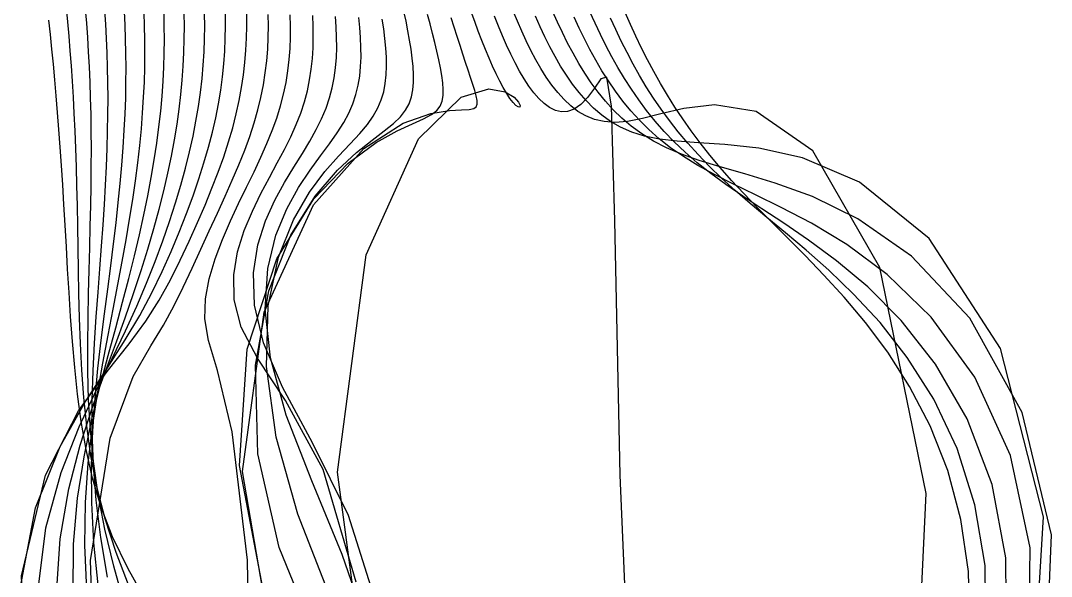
# Model space of a CAD drawing. Header units: metres. Extents: x -511 to 502, y -402 to 468.
# Drawn here: x 104.9 to 502.1, y 36 to 250 of the extents above; entities that cross this region are included whole.
import ezdxf

# ---------------------------------------------------------------- set-up
doc = ezdxf.new("R2010")
doc.units = ezdxf.units.M

msp = doc.modelspace()

# ---------------------------------------------------------------- linework, layer by layer
for p, q in [((123.05066, 249.56226, -679.7488), (122.52875, 254.92761, -680.18774)), ((130.37701, 249.01123, -679.7563), (129.94952, 254.34064, -680.2015)), ((116.34863, 244.71796, -679.2731), (115.74103, 250.23633, -679.7284)), ((137.74127, 248.57837, -679.75146), (137.40332, 253.85693, -680.2048)), ((145.16467, 248.25616, -679.735), (144.90936, 253.46979, -680.1984)), ((152.66803, 248.0351, -679.70795), (152.4862, 253.16968, -680.1832)), ((160.27106, 247.90277, -679.6716), (160.15186, 252.94482, -680.1605)), ((167.9931, 247.84363, -679.6274), (167.92279, 252.78088, -680.1316)), ((175.85107, 247.84003, -679.57733), (175.81415, 252.66144, -680.09827)), ((183.8601, 247.87097, -679.5236), (183.83911, 252.56738, -680.0624)), ((192.03375, 247.91309, -679.4687), (192.00873, 252.47675, -680.02625)), ((200.38165, 247.94019, -679.41547), (200.33087, 252.3659, -679.9923)), ((208.91058, 247.92377, -679.36707), (208.8103, 252.20874, -679.9634)), ((217.62238, 247.83252, -679.32697), (217.44757, 251.97784, -679.9423)), ((226.51422, 247.63348, -679.2988), (226.23828, 251.64404, -679.9323)), ((235.57678, 247.29279, -679.28656), (235.17322, 251.17792, -679.93646)), ((244.79419, 246.77661, -679.294), (244.23737, 250.5503, -679.95807)), ((253.4093, 249.73401, -680.00006), (252.61462, 253.49677, -680.61285)), ((262.6615, 248.70416, -680.0652), (261.69006, 252.41193, -680.6831)), ((271.96082, 247.44159, -680.1557), (270.79987, 251.11932, -680.7751)), ((279.9118, 249.60779, -680.88995), (278.5647, 253.37689, -681.44965)), ((288.99084, 247.8722, -681.0283), (287.4677, 251.66736, -681.5817)), ((296.3059, 249.76056, -681.73376), (294.66034, 253.68433, -682.2293)), ((305.04944, 247.66351, -681.90515), (303.25824, 251.65436, -682.38916)), ((311.74524, 249.46533, -682.56464), (309.89398, 253.59595, -682.99567)), ((320.0993, 247.13116, -682.7544), (318.1397, 251.35309, -683.1713)), ((326.24908, 248.9942, -683.35803), (324.28088, 253.34827, -683.72864)), ((334.2093, 246.53607, -683.5543), (332.16858, 250.99072, -683.91003)), ((339.91193, 248.55768, -684.0986), (337.8988, 253.12616, -684.415)), ((123.54779, 244.06732, -679.2884), (123.05066, 249.56226, -679.7488)), ((130.76666, 243.55579, -679.28864), (130.37701, 249.01123, -679.7563)), ((138.0285, 243.1784, -679.2742), (137.74127, 248.57837, -679.75146)), ((145.35693, 242.9278, -679.2459), (145.16467, 248.25616, -679.735)), ((152.77472, 242.79364, -679.20483), (152.66803, 248.0351, -679.70795)), ((160.30408, 242.76282, -679.15234), (160.27106, 247.90277, -679.6716)), ((167.96655, 242.81921, -679.09015), (167.9931, 247.84363, -679.6274)), ((175.78168, 242.94354, -679.02026), (175.85107, 247.84003, -679.57733)), ((183.76715, 243.11377, -678.94525), (183.8601, 247.87097, -679.5236)), ((191.93872, 243.30444, -678.86786), (192.03375, 247.91309, -679.4687)), ((200.30878, 243.487, -678.79126), (200.38165, 247.94019, -679.41547)), ((208.8858, 243.62952, -678.71924), (208.91058, 247.92377, -679.36707)), ((217.67432, 243.69757, -678.65564), (217.62238, 247.83252, -679.32697)), ((226.6726, 243.65399, -678.60504), (226.51422, 247.63348, -679.2988)), ((235.8725, 243.45966, -678.57196), (235.57678, 247.29279, -679.28656)), ((245.25775, 243.07452, -678.5613), (244.79419, 246.77661, -679.294)), ((254.14307, 246.05182, -679.32495), (253.4093, 249.73401, -680.00006)), ((263.5926, 245.08984, -679.3828), (262.6615, 248.70416, -680.0652)), ((273.1053, 243.8659, -679.47046), (271.96082, 247.44159, -680.1557)), ((281.2697, 245.93231, -680.2731), (279.9118, 249.60779, -680.88995)), ((290.5475, 244.17017, -680.4183), (288.99084, 247.8722, -681.0283)), ((298.00134, 245.91443, -681.1902), (296.3059, 249.76056, -681.73376)), ((306.90833, 243.74261, -681.37463), (305.04944, 247.66351, -681.90515)), ((313.67078, 245.3883, -682.09467), (311.74524, 249.46533, -682.56464)), ((322.14478, 242.9524, -682.3007), (320.0993, 247.13116, -682.7544)), ((328.30267, 244.66931, -682.9569), (326.24908, 248.9942, -683.35803)), ((336.34106, 242.0998, -683.1702), (334.2093, 246.53607, -683.5543)), ((342.01056, 243.99689, -683.75854), (339.91193, 248.55768, -684.0986)), ((116.942566, 239.05548, -678.7961), (116.34863, 244.71796, -679.2731)), ((124.01752, 238.4303, -678.8055), (123.54779, 244.06732, -679.2884)), ((131.11499, 237.96161, -678.79706), (130.76666, 243.55579, -679.28864)), ((138.26074, 237.6449, -678.7714), (138.0285, 243.1784, -679.2742)), ((145.48016, 237.47192, -678.72925), (145.35693, 242.9278, -679.2459)), ((152.79895, 237.43262, -678.67175), (152.77472, 242.79364, -679.20483)), ((160.242, 237.513, -678.6003), (160.30408, 242.76282, -679.15234)), ((167.83337, 237.6961, -678.5168), (167.96655, 242.81921, -679.09015)), ((175.59479, 237.96173, -678.4235), (175.78168, 242.94354, -679.02026)), ((183.54742, 238.28601, -678.3231), (183.76715, 243.11377, -678.94525)), ((191.70966, 238.64172, -678.21875), (191.93872, 243.30444, -678.86786)), ((200.09625, 238.99792, -678.1141), (200.30878, 243.487, -678.79126)), ((208.71918, 239.32007, -678.01324), (208.8858, 243.62952, -678.71924)), ((217.58496, 239.56964, -677.92096), (217.67432, 243.69757, -678.65564)), ((226.695, 239.70465, -677.84235), (226.6726, 243.65399, -678.60504)), ((236.04187, 239.68054, -677.78314), (235.8725, 243.45966, -678.57196)), ((245.61035, 239.45013, -677.7492), (245.25775, 243.07452, -678.5613)), ((254.80273, 242.4599, -678.57764), (254.14307, 246.05182, -679.32495)), ((255.37317, 238.96729, -677.74646), (254.80273, 242.4599, -678.57764)), ((264.47382, 241.58032, -678.6255), (263.5926, 245.08984, -679.3828)), ((274.2271, 240.40582, -678.70844), (273.1053, 243.8659, -679.47046)), ((282.6369, 242.3631, -679.5899), (281.2697, 245.93231, -680.2731)), ((284.01196, 238.9148, -678.8292), (282.6369, 242.3631, -679.5899)), ((292.14008, 240.57312, -679.7423), (290.5475, 244.17017, -680.4183)), ((299.75238, 242.15625, -680.59106), (298.00134, 245.91443, -681.1902)), ((308.84326, 239.90088, -680.79065), (306.90833, 243.74261, -681.37463)), ((315.67957, 241.37158, -681.5803), (313.67078, 245.3883, -682.09467)), ((324.28632, 238.82104, -681.80524), (322.14478, 242.9524, -682.3007)), ((330.4511, 240.37592, -682.52136), (328.30267, 244.66931, -682.9569)), ((344.20398, 239.44354, -683.3924), (342.01056, 243.99689, -683.75854)), ((117.52191, 233.23541, -678.2963), (116.942566, 239.05548, -678.7961)), ((124.45752, 232.63763, -678.29865), (124.01752, 238.4303, -678.8055)), ((191.33112, 233.91406, -677.5159), (191.70966, 238.64172, -678.21875)), ((199.72742, 234.46387, -677.37744), (200.09625, 238.99792, -678.1141)), ((208.39178, 234.98767, -677.2417), (208.71918, 239.32007, -678.01324)), ((217.33447, 235.443, -677.1141), (217.58496, 239.56964, -677.92096)), ((226.55988, 235.78296, -677.0008), (226.695, 239.70465, -677.84235)), ((236.06378, 235.95648, -676.90857), (236.04187, 239.68054, -677.78314)), ((245.83154, 235.90881, -676.8448), (245.61035, 239.45013, -677.7492)), ((255.83582, 235.58405, -676.81696), (255.37317, 238.96729, -677.74646)), ((265.29266, 238.1886, -677.7805), (264.47382, 241.58032, -678.6255)), ((275.31885, 237.0769, -677.85626), (274.2271, 240.40582, -678.70844)), ((285.39233, 235.60474, -677.97736), (284.01196, 238.9148, -678.8292)), ((293.77136, 237.09662, -678.9894), (292.14008, 240.57312, -679.7423)), ((301.56525, 238.49756, -679.9276), (299.75238, 242.15625, -680.59106)), ((303.44727, 234.95258, -679.18896), (301.56525, 238.49756, -679.9276)), ((310.86353, 236.1482, -680.1446), (308.84326, 239.90088, -680.79065)), ((317.78217, 237.42139, -681.0151), (315.67957, 241.37158, -681.5803)), ((326.53607, 234.74176, -681.26196), (324.28632, 238.82104, -681.80524)), ((332.70526, 236.11578, -682.0469), (330.4511, 240.37592, -682.52136)), ((338.57367, 237.68225, -682.7543), (336.34106, 242.0998, -683.1702)), ((346.50134, 234.89594, -682.997), (344.20398, 239.44354, -683.3924)), ((131.41846, 232.21533, -678.2802), (131.11499, 237.96161, -678.79706)), ((138.43256, 231.96368, -678.24146), (138.26074, 237.6449, -678.7714)), ((145.52838, 231.87494, -678.18304), (145.48016, 237.47192, -678.72925)), ((152.73376, 231.93848, -678.10626), (152.79895, 237.43262, -678.67175)), ((160.07654, 232.1399, -678.0126), (160.242, 237.513, -678.6003)), ((167.58301, 232.46149, -677.90405), (167.83337, 237.6961, -678.5168)), ((175.27893, 232.88177, -677.783), (175.59479, 237.96173, -678.4235)), ((183.18787, 233.37555, -677.65247), (183.54742, 238.28601, -678.3231)), ((199.18445, 229.87274, -676.574), (199.72742, 234.46387, -677.37744)), ((207.88373, 230.6217, -676.3959), (208.39178, 234.98767, -677.2417)), ((216.9007, 231.30933, -676.225), (217.33447, 235.443, -677.1141)), ((226.24359, 231.88403, -676.06854), (226.55988, 235.78296, -677.0008)), ((235.91278, 232.2868, -675.93475), (236.06378, 235.95648, -676.90857)), ((245.89642, 232.45477, -675.8326), (245.83154, 235.90881, -676.8448)), ((256.16724, 232.32, -675.7717), (255.83582, 235.58405, -676.81696)), ((266.03436, 234.92902, -676.83234), (265.29266, 238.1886, -677.7805)), ((266.6801, 231.81671, -675.7618), (266.03436, 234.92902, -676.83234)), ((276.37073, 233.89673, -676.8974), (275.31885, 237.0769, -677.85626)), ((286.77454, 232.45251, -677.0171), (285.39233, 235.60474, -677.97736)), ((295.4453, 233.75787, -678.14575), (293.77136, 237.09662, -678.9894)), ((305.40802, 231.53656, -678.3617), (303.44727, 234.95258, -679.18896)), ((312.98126, 232.49622, -679.4264), (310.86353, 236.1482, -680.1446)), ((319.99078, 233.54572, -680.39105), (317.78217, 237.42139, -681.0151)), ((328.90857, 230.71912, -680.66376), (326.53607, 234.74176, -681.26196)), ((335.0783, 231.8913, -681.5281), (332.70526, 236.11578, -682.0469)), ((340.91882, 233.28326, -682.3024), (338.57367, 237.68225, -682.7543)), ((348.91467, 230.3523, -682.569), (346.50134, 234.89594, -682.997)), ((118.08606, 227.24371, -677.77246), (117.52191, 233.23541, -678.2963)), ((124.86603, 226.67505, -677.7666), (124.45752, 232.63763, -678.29865)), ((131.67383, 226.302, -677.73645), (131.41846, 232.21533, -678.2802)), ((138.54022, 226.12006, -677.6824), (138.43256, 231.96368, -678.24146)), ((145.4956, 226.12189, -677.6051), (145.52838, 231.87494, -678.18304)), ((152.57141, 226.29602, -677.5058), (152.73376, 231.93848, -678.10626)), ((159.79791, 226.62866, -677.38605), (160.07654, 232.1399, -678.0126)), ((167.20496, 227.10059, -677.24805), (167.58301, 232.46149, -677.90405)), ((174.82123, 227.68945, -677.0943), (175.27893, 232.88177, -677.783)), ((182.67395, 228.3692, -676.9281), (183.18787, 233.37555, -677.65247)), ((190.78741, 229.1084, -676.7531), (191.33112, 233.91406, -677.5159)), ((207.17358, 226.20868, -675.4657), (207.88373, 230.6217, -676.3959)), ((216.25873, 227.15729, -675.2418), (216.9007, 231.30933, -676.225)), ((225.71857, 227.9989, -675.03174), (226.24359, 231.88403, -676.06854)), ((235.55951, 228.66785, -674.8453), (235.91278, 232.2868, -675.93475)), ((245.77454, 229.09009, -674.69366), (245.89642, 232.45477, -675.8326)), ((256.33893, 229.18433, -674.58936), (256.16724, 232.32, -675.7717)), ((267.2055, 228.86871, -674.54486), (266.6801, 231.81671, -675.7618)), ((277.3703, 230.88605, -675.81134), (276.37073, 233.89673, -676.8974)), ((278.30054, 228.06677, -674.5721), (277.3703, 230.88605, -675.81134)), ((288.15472, 229.48114, -675.92725), (286.77454, 232.45251, -677.0171)), ((297.1654, 230.5763, -677.1943), (295.4453, 233.75787, -678.14575)), ((298.9364, 227.5763, -676.1135), (297.1654, 230.5763, -677.1943)), ((307.45813, 228.26819, -677.4293), (305.40802, 231.53656, -678.3617)), ((315.21045, 228.95752, -678.6233), (312.98126, 232.49622, -679.4264)), ((322.3208, 229.75287, -679.6988), (319.99078, 233.54572, -680.39105)), ((331.42108, 226.75806, -680.0022), (328.90857, 230.71912, -680.66376)), ((337.58588, 227.70398, -680.9588), (335.0783, 231.8913, -681.5281)), ((343.38947, 228.90277, -681.8101), (340.91882, 233.28326, -682.3024)), ((118.63373, 221.06482, -677.22327), (118.08606, 227.24371, -677.77246)), ((125.24097, 220.52667, -677.2078), (124.86603, 226.67505, -677.7666)), ((159.39716, 220.9632, -676.7172), (159.79791, 226.62866, -677.38605)), ((166.68842, 221.59766, -676.54456), (167.20496, 227.10059, -677.24805)), ((174.2096, 222.36932, -676.3523), (174.82123, 227.68945, -677.0943)), ((181.99152, 223.25085, -676.14374), (182.67395, 228.3692, -676.9281)), ((190.06213, 224.2099, -675.9231), (190.78741, 229.1084, -676.7531)), ((198.4483, 225.21008, -675.6951), (199.18445, 229.87274, -676.574)), ((215.38263, 222.97058, -674.1507), (216.25873, 227.15729, -675.2418)), ((224.95459, 224.11456, -673.87384), (225.71857, 227.9989, -675.03174)), ((234.96942, 225.09088, -673.62067), (235.55951, 228.66785, -674.8453)), ((245.42969, 225.81317, -673.40515), (245.77454, 229.09009, -674.69366)), ((256.31586, 226.18457, -673.2431), (256.33893, 229.18433, -674.58936)), ((267.5802, 226.10156, -673.1515), (267.2055, 228.86871, -674.54486)), ((279.14008, 225.46545, -673.14667), (278.30054, 228.06677, -674.5721)), ((289.52594, 226.71796, -674.6806), (288.15472, 229.48114, -675.92725)), ((290.87915, 224.19452, -673.24225), (289.52594, 226.71796, -674.6806)), ((300.7635, 224.78564, -674.8762), (298.9364, 227.5763, -676.1135)), ((309.61133, 225.16925, -676.371), (307.45813, 228.26819, -677.4293)), ((317.56848, 225.54791, -677.7198), (315.21045, 228.95752, -678.6233)), ((324.7901, 226.052, -678.9268), (322.3208, 229.75287, -679.6988)), ((328.5127, 227.60114, -597.4348), (325.9793, 224.02838, -618.7456)), ((330.7743, 228.24811, -565.0996), (328.5127, 227.60114, -597.4348)), ((332.53735, 217.10992, -516.3412), (330.7743, 228.24811, -565.0996)), ((334.09387, 222.86334, -679.267), (331.42108, 226.75806, -680.0022)), ((340.2464, 223.55481, -680.33154), (337.58588, 227.70398, -680.9588)), ((346.00177, 224.53882, -681.27185), (343.38947, 228.90277, -681.8101)), ((351.4571, 225.80994, -682.1043), (348.91467, 230.3523, -682.569)), ((131.87823, 220.20569, -677.16406), (131.67383, 226.302, -677.73645)), ((138.5788, 220.09802, -677.0922), (138.54022, 226.12006, -677.6824)), ((145.3761, 220.19629, -676.993), (145.4956, 226.12189, -677.6051)), ((152.30408, 220.48962, -676.8674), (152.57141, 226.29602, -677.5058)), ((181.1258, 218.00275, -675.2925), (181.99152, 223.25085, -676.14374)), ((189.13843, 219.20013, -675.01746), (190.06213, 224.2099, -675.9231)), ((197.49982, 220.4574, -674.7311), (198.4483, 225.21008, -675.6951)), ((206.23901, 221.73108, -674.4396), (207.17358, 226.20868, -675.4657)), ((214.245, 218.72644, -672.9355), (215.38263, 222.97058, -674.1507)), ((223.91785, 220.21075, -672.5756), (224.95459, 224.11456, -673.87384)), ((234.104, 221.54028, -672.23773), (234.96942, 225.09088, -673.62067)), ((243.8891, 219.4851, -670.261), (244.81879, 222.61731, -671.93896)), ((244.81879, 222.61731, -671.93896), (245.42969, 225.81317, -673.40515)), ((255.49548, 220.6015, -669.91833), (256.0534, 223.32446, -671.6999)), ((256.0534, 223.32446, -671.6999), (256.31586, 226.18457, -673.2431)), ((267.7636, 223.53223, -671.5434), (267.5802, 226.10156, -673.1515)), ((267.70355, 221.17517, -669.6717), (267.7636, 223.53223, -671.5434)), ((274.68024, 220.4646, -573.0779), (285.36847, 223.70416, -601.02747)), ((279.85925, 223.11066, -671.4925), (279.14008, 225.46545, -673.14667)), ((280.41766, 221.03381, -669.55383), (279.85925, 223.11066, -671.4925)), ((285.36847, 223.70416, -601.02747), (291.66077, 222.58698, -620.34875)), ((292.20135, 221.94855, -671.5669), (290.87915, 224.19452, -673.24225)), ((291.66077, 222.58698, -620.34875), (295.10968, 220.47656, -633.91034)), ((302.65247, 222.23798, -673.447), (300.7635, 224.78564, -674.8762)), ((311.88464, 222.26526, -675.1603), (309.61133, 225.16925, -676.371)), ((320.07678, 222.28387, -676.6965), (317.56848, 225.54791, -677.7198)), ((325.9793, 224.02838, -618.7456), (323.34644, 220.45294, -633.243)), ((327.42084, 222.45374, -678.0609), (324.7901, 226.052, -678.9268)), ((330.24042, 218.96857, -677.0837), (327.42084, 222.45374, -678.0609)), ((336.95233, 219.03967, -678.4458), (334.09387, 222.86334, -679.267)), ((343.08136, 219.44391, -679.6375), (340.2464, 223.55481, -680.33154)), ((348.77362, 220.18927, -680.6814), (346.00177, 224.53882, -681.27185)), ((354.14288, 221.26422, -681.59845), (351.4571, 225.80994, -682.1043)), ((119.16449, 214.68304, -676.6472), (118.63373, 221.06482, -677.22327)), ((125.58069, 214.17633, -676.6208), (125.24097, 220.52667, -677.2078)), ((132.02881, 213.90973, -676.5613), (131.87823, 220.20569, -677.16406)), ((138.54419, 213.87994, -676.4688), (138.5788, 220.09802, -677.0922)), ((145.1637, 214.08057, -676.344), (145.3761, 220.19629, -676.993)), ((151.92517, 214.50073, -676.1878), (152.30408, 220.48962, -676.8674)), ((158.86572, 215.12555, -676.002), (159.39716, 220.9632, -676.7172)), ((166.02258, 215.93427, -675.78876), (166.68842, 221.59766, -676.54456)), ((173.43121, 216.90308, -675.551), (174.2096, 222.36932, -676.3523)), ((188.00006, 214.05804, -674.02655), (189.13843, 219.20013, -675.01746)), ((196.32, 215.59314, -673.6703), (197.49982, 220.4574, -674.7311)), ((205.05658, 217.1665, -673.3039), (206.23901, 221.73108, -674.4396)), ((212.81732, 214.39539, -671.57745), (214.245, 218.72644, -672.9355)), ((222.57306, 216.25726, -671.1142), (223.91785, 220.21075, -672.5756)), ((232.91827, 217.99054, -670.6685), (234.104, 221.54028, -672.23773)), ((242.57727, 216.38544, -668.3295), (243.8891, 219.4851, -670.261)), ((254.57031, 218.00061, -667.84625), (255.49548, 220.6015, -669.91833)), ((258.1706, 204.49615, -533.899), (274.68024, 220.4646, -573.0779)), ((266.54626, 217.11981, -664.86414), (267.32916, 219.03864, -667.4729)), ((267.32916, 219.03864, -667.4729), (267.70355, 221.17517, -669.6717)), ((280.7591, 219.26794, -667.257), (280.41766, 221.03381, -669.55383)), ((280.8045, 217.84479, -664.50256), (280.7591, 219.26794, -667.257)), ((293.47284, 220.02374, -669.59424), (292.20135, 221.94855, -671.5669)), ((294.66467, 218.47223, -667.2432), (293.47284, 220.02374, -669.59424)), ((295.73346, 217.35388, -664.4022), (294.66467, 218.47223, -667.2432)), ((295.10968, 220.47656, -633.91034), (296.7823, 218.58685, -643.7023)), ((296.7823, 218.58685, -643.7023), (297.34393, 217.30212, -650.9856)), ((304.60956, 219.97345, -671.77985), (302.65247, 222.23798, -673.447)), ((306.64172, 218.04065, -669.8131), (304.60956, 219.97345, -671.77985)), ((314.29846, 219.5863, -673.7631), (311.88464, 222.26526, -675.1603)), ((316.8792, 217.16876, -672.135), (314.29846, 219.5863, -673.7631)), ((322.7622, 219.18579, -675.5288), (320.07678, 222.28387, -676.6965)), ((323.34644, 220.45294, -633.243), (320.71545, 217.69995, -643.49176)), ((325.65778, 216.27582, -674.18536), (322.7622, 219.18579, -675.5288)), ((333.28235, 215.60822, -675.97314), (330.24042, 218.96857, -677.0837)), ((340.02704, 215.29047, -677.5233), (336.95233, 219.03967, -678.4458)), ((346.1167, 215.36981, -678.8661), (343.08136, 219.44391, -679.6375)), ((351.7268, 215.84955, -680.0313), (348.77362, 220.18927, -680.6814)), ((356.99017, 216.70953, -681.04614), (354.14288, 221.26422, -681.59845)), ((119.67847, 208.08191, -676.0428), (119.16449, 214.68304, -676.6472)), ((151.42633, 208.30994, -675.46344), (151.92517, 214.50073, -676.1878)), ((158.19354, 209.0954, -675.2359), (158.86572, 215.12555, -676.002)), ((165.19604, 210.09088, -674.97504), (166.02258, 215.93427, -675.78876)), ((172.47314, 211.27069, -674.68384), (173.43121, 216.90308, -675.551)), ((180.06262, 212.60461, -674.3662), (181.1258, 218.00275, -675.2925)), ((194.89124, 210.5918, -672.4994), (196.32, 215.59314, -673.6703)), ((203.60547, 212.48651, -672.04285), (205.05658, 217.1665, -673.3039)), ((220.88373, 212.2121, -669.463), (222.57306, 216.25726, -671.1142)), ((231.36249, 214.40112, -668.8798), (232.91827, 217.99054, -670.6685)), ((240.81018, 213.2641, -666.09393), (242.57727, 216.38544, -668.3295)), ((251.23218, 212.99811, -662.551), (253.18774, 215.48834, -665.41797)), ((253.18774, 215.48834, -665.41797), (254.57031, 218.00061, -667.84625)), ((262.97815, 214.18091, -625.2328), (270.13312, 215.35144, -636.60803)), ((263.19122, 213.79077, -657.9449), (265.2256, 215.3927, -661.7363)), ((265.2256, 215.3927, -661.7363), (266.54626, 217.11981, -664.86414)), ((270.13312, 215.35144, -636.60803), (274.7953, 215.62323, -645.2178)), ((274.7953, 215.62323, -645.2178), (277.73822, 215.7633, -651.8384)), ((277.73822, 215.7633, -651.8384), (279.49884, 216.10785, -657.02234)), ((279.49884, 216.10785, -657.02234), (280.43933, 216.78925, -661.15424)), ((280.43933, 216.78925, -661.15424), (280.8045, 217.84479, -664.50256)), ((296.61365, 216.73773, -660.9143), (295.73346, 217.35388, -664.4022)), ((297.20337, 216.69757, -656.5535), (296.61365, 216.73773, -660.9143)), ((297.34393, 217.30212, -650.9856), (297.20337, 216.69757, -656.5535)), ((308.7563, 216.49835, -667.4634), (306.64172, 218.04065, -669.8131)), ((310.95917, 215.41852, -664.6146), (308.7563, 216.49835, -667.4634)), ((313.25665, 214.88837, -661.10236), (310.95917, 215.41852, -664.6146)), ((315.65143, 215.01233, -656.686), (313.25665, 214.88837, -661.10236)), ((318.14142, 215.90942, -651.00354), (315.65143, 215.01233, -656.686)), ((319.66034, 215.05573, -670.2168), (316.8792, 217.16876, -672.135)), ((320.71545, 217.69995, -643.49176), (318.14142, 215.90942, -651.00354)), ((322.68518, 213.2984, -667.9283), (319.66034, 215.05573, -670.2168)), ((328.80646, 213.5799, -672.6254), (325.65778, 216.27582, -674.18536)), ((333.8319, 172.9591, -452.7229), (332.53735, 217.10992, -516.3412)), ((336.5888, 212.38477, -674.70184), (333.28235, 215.60822, -675.97314)), ((343.35535, 211.61829, -676.481), (340.02704, 215.29047, -677.5233)), ((349.3841, 211.3294, -678.0046), (346.1167, 215.36981, -678.8661)), ((360.4726, 216.21826, -621.4923), (351.55963, 214.07458, -635.08105)), ((354.8864, 211.51318, -679.31287), (351.7268, 215.84955, -680.0313)), ((360.01855, 212.13812, -680.44135), (356.99017, 216.70953, -681.04614)), ((372.24243, 217.61859, -601.9243), (360.4726, 216.21826, -621.4923)), ((388.3214, 215.01178, -573.20636), (372.24243, 217.61859, -601.9243)), ((410.16345, 199.86847, -532.153), (388.3214, 215.01178, -573.20636)), ((125.88483, 207.60669, -676.0036), (125.58069, 214.17633, -676.6208)), ((132.12323, 207.396, -675.92596), (132.02881, 213.90973, -676.5613)), ((138.43298, 207.44733, -675.80975), (138.54419, 213.87994, -676.4688)), ((144.85321, 207.7555, -675.6553), (145.1637, 214.08057, -676.344)), ((171.32343, 205.45087, -673.74274), (172.47314, 211.27069, -674.68384)), ((178.78839, 207.03412, -673.3552), (180.06262, 212.60461, -674.3662)), ((186.63171, 208.76038, -672.93896), (188.00006, 214.05804, -674.02655)), ((193.19855, 205.42267, -671.2025), (194.89124, 210.5918, -672.4994)), ((201.86676, 207.6557, -670.6378), (203.60547, 212.48651, -672.04285)), ((211.07465, 209.93726, -670.05444), (212.81732, 214.39539, -671.57745)), ((218.81592, 208.01562, -667.5909), (220.88373, 212.2121, -669.463)), ((226.92993, 206.82556, -664.48157), (229.38373, 210.71002, -666.83264)), ((229.38373, 210.71002, -666.83264), (231.36249, 214.40112, -668.8798)), ((238.5022, 210.0329, -663.4934), (240.81018, 213.2641, -666.09393)), ((248.55988, 210.41022, -659.1425), (251.23218, 212.99811, -662.551)), ((252.31311, 210.44965, -610.09106), (262.97815, 214.18091, -625.2328)), ((255.9375, 210.25562, -647.5469), (260.20288, 212.17108, -653.29846)), ((260.20288, 212.17108, -653.29846), (263.19122, 213.79077, -657.9449)), ((326.01233, 211.9588, -665.1588), (322.68518, 213.2984, -667.9283)), ((329.72046, 211.10889, -661.75195), (326.01233, 211.9588, -665.1588)), ((332.26355, 211.12695, -670.7956), (328.80646, 213.5799, -672.6254)), ((333.92145, 210.83063, -657.4808), (329.72046, 211.10889, -661.75195)), ((336.10156, 208.94843, -668.62427), (332.26355, 211.12695, -670.7956)), ((338.77673, 211.20721, -652.0074), (333.92145, 210.83063, -657.4808)), ((340.2135, 209.30933, -673.23444), (336.5888, 212.38477, -674.70184)), ((344.5298, 212.29938, -644.81335), (338.77673, 211.20721, -652.0074)), ((346.98322, 208.02301, -675.2956), (343.35535, 211.61829, -676.481)), ((351.55963, 214.07458, -635.08105), (344.5298, 212.29938, -644.81335)), ((352.9209, 207.3161, -677.03766), (349.3841, 211.3294, -678.0046)), ((358.2826, 207.17029, -678.5157), (354.8864, 211.51318, -679.31287)), ((363.25134, 207.53833, -679.7771), (360.01855, 212.13812, -680.44135)), ((120.17645, 201.2439, -675.4082), (119.67847, 208.08191, -676.0428)), ((126.152466, 200.79968, -675.3545), (125.88483, 207.60669, -676.0036)), ((132.1604, 200.64514, -675.25604), (132.12323, 207.396, -675.92596)), ((138.24146, 200.78009, -675.11237), (138.43298, 207.44733, -675.80975)), ((144.43976, 201.2002, -674.9235), (144.85321, 207.7555, -675.6553)), ((150.80103, 201.896, -674.6901), (151.42633, 208.30994, -675.46344)), ((157.37207, 202.8518, -674.4138), (158.19354, 209.0954, -675.2359)), ((164.19812, 204.0459, -674.0969), (165.19604, 210.09088, -674.97504)), ((177.29034, 201.26678, -672.2481), (178.78839, 207.03412, -673.3552)), ((185.02032, 203.28052, -671.74115), (186.63171, 208.76038, -672.93896)), ((199.82758, 202.63281, -669.06683), (201.86676, 207.6557, -670.6378)), ((208.99707, 205.30048, -668.3408), (211.07465, 209.93726, -670.05444)), ((216.34448, 203.58533, -665.4621), (218.81592, 208.01562, -667.5909)), ((223.95703, 202.61365, -661.7751), (226.92993, 206.82556, -664.48157)), ((231.89252, 202.60016, -656.90295), (235.56018, 206.55035, -660.45654)), ((235.56018, 206.55035, -660.45654), (238.5022, 210.0329, -663.4934)), ((237.15955, 200.76306, -590.2378), (252.31311, 210.44965, -610.09106)), ((240.3374, 203.98181, -650.17883), (244.99536, 207.5191, -655.06714)), ((241.84015, 203.03534, -631.4256), (249.9776, 207.5235, -640.37555)), ((244.99536, 207.5191, -655.06714), (248.55988, 210.41022, -659.1425)), ((249.9776, 207.5235, -640.37555), (255.9375, 210.25562, -647.5469)), ((340.41797, 207.07745, -666.01434), (336.10156, 208.94843, -668.62427)), ((344.22473, 206.39124, -671.52545), (340.2135, 209.30933, -673.23444)), ((345.3457, 205.54315, -662.83124), (340.41797, 207.07745, -666.01434)), ((350.96838, 204.50055, -673.9381), (346.98322, 208.02301, -675.2956)), ((356.77283, 203.31824, -675.9467), (352.9209, 207.3161, -677.03766)), ((361.94946, 202.80646, -677.6278), (358.2826, 207.17029, -678.5157)), ((366.71478, 202.89575, -679.0453), (363.25134, 207.53833, -679.7771)), ((156.3919, 196.37097, -673.5296), (157.37207, 202.8518, -674.4138)), ((163.01837, 197.77588, -673.1468), (164.19812, 204.0459, -674.0969)), ((169.96967, 199.41962, -672.7182), (171.32343, 205.45087, -673.74274)), ((183.15515, 197.59003, -670.4165), (185.02032, 203.28052, -671.74115)), ((191.23187, 200.05255, -669.7604), (193.19855, 205.42267, -671.2025)), ((197.48584, 197.36841, -667.30334), (199.82758, 202.63281, -669.06683)), ((206.57483, 200.41943, -666.4066), (208.99707, 205.30048, -668.3408)), ((213.46082, 198.81238, -663.03613), (216.34448, 203.58533, -665.4621)), ((220.44519, 197.88507, -658.65753), (223.95703, 202.61365, -661.7751)), ((227.42987, 197.85535, -652.7488), (231.89252, 202.60016, -656.90295)), ((231.11676, 195.17023, -620.39294), (241.84015, 203.03534, -631.4256)), ((234.38806, 199.24487, -644.3243), (240.3374, 203.98181, -650.17883)), ((238.04114, 159.81982, -487.66235), (258.1706, 204.49615, -533.899)), ((348.71106, 203.6352, -669.51544), (344.22473, 206.39124, -671.52545)), ((351.0697, 204.36285, -658.8855), (345.3457, 205.54315, -662.83124)), ((353.78937, 201.03632, -667.126), (348.71106, 203.6352, -669.51544)), ((355.38287, 201.03949, -672.3722), (350.96838, 204.50055, -673.9381)), ((357.85364, 203.52026, -653.9048), (351.0697, 204.36285, -658.8855)), ((360.99493, 199.31781, -674.7091), (356.77283, 203.31824, -675.9467)), ((366.07928, 202.91754, -647.4925), (357.85364, 203.52026, -653.9048)), ((365.92938, 198.40112, -676.6348), (361.94946, 202.80646, -677.6278)), ((376.30426, 202.27289, -639.0667), (366.07928, 202.91754, -647.4925)), ((370.43958, 198.18951, -678.2367), (366.71478, 202.89575, -679.0453)), ((120.65924, 194.1518, -674.74146), (120.17645, 201.2439, -675.4082)), ((126.38464, 193.73651, -674.6712), (126.152466, 200.79968, -675.3545)), ((132.13922, 193.6372, -674.549), (132.1604, 200.64514, -675.25604)), ((137.96771, 193.85614, -674.3738), (138.24146, 200.78009, -675.11237)), ((143.91846, 194.3916, -674.145), (144.43976, 201.2002, -674.9235)), ((150.04248, 195.23517, -673.8632), (150.80103, 201.896, -674.6901)), ((168.39996, 193.15173, -671.5988), (169.96967, 199.41962, -672.7182)), ((175.55658, 195.2771, -671.0308), (177.29034, 201.26678, -672.2481)), ((188.98822, 194.44482, -668.1494), (191.23187, 200.05255, -669.7604)), ((203.81805, 195.21454, -664.21625), (206.57483, 200.41943, -666.4066)), ((210.18945, 193.55353, -660.2676), (213.46082, 198.81238, -663.03613)), ((217.7987, 179.04846, -565.9693), (237.15955, 200.76306, -590.2378)), ((227.0246, 192.44928, -637.38), (234.38806, 199.24487, -644.3243)), ((359.61316, 198.57013, -664.25226), (353.78937, 201.03632, -667.126)), ((360.31714, 197.61731, -670.5517), (355.38287, 201.03949, -672.3722)), ((365.65466, 195.28522, -673.29736), (360.99493, 199.31781, -674.7091)), ((389.33264, 200.89484, -627.7864), (376.30426, 202.27289, -639.0667)), ((406.24634, 197.19788, -612.51855), (389.33264, 200.89484, -627.7864)), ((436.00488, 154.97778, -482.53397), (410.16345, 199.86847, -532.153)), ((149.14404, 188.30151, -672.9773), (150.04248, 195.23517, -673.8632)), ((155.24408, 189.62683, -672.5763), (156.3919, 196.37097, -673.5296)), ((161.64484, 191.25519, -672.11554), (163.01837, 197.77588, -673.1468)), ((173.57727, 189.03918, -669.6857), (175.55658, 195.2771, -671.0308)), ((181.0296, 191.66034, -668.94415), (183.15515, 197.59003, -670.4165)), ((194.85437, 191.80933, -665.31464), (197.48584, 197.36841, -667.30334)), ((200.76782, 189.59167, -661.7271), (203.81805, 195.21454, -664.21625)), ((216.42249, 192.37866, -655.0727), (220.44519, 197.88507, -658.65753)), ((217.8952, 181.3692, -607.3105), (231.11676, 195.17023, -620.39294)), ((222.16785, 191.84204, -647.9207), (227.42987, 197.85535, -652.7488)), ((366.38892, 196.17706, -660.7533), (359.61316, 198.57013, -664.25226)), ((365.88593, 194.19275, -668.4181), (360.31714, 197.61731, -670.5517)), ((370.83295, 191.17603, -671.678), (365.65466, 195.28522, -673.29736)), ((370.27002, 193.9245, -675.52), (365.92938, 198.40112, -676.6348)), ((374.3941, 193.73041, -656.439), (366.38892, 196.17706, -660.7533)), ((374.46063, 193.39264, -677.3409), (370.43958, 198.18951, -678.2367)), ((428.167, 187.77094, -592.08466), (406.24634, 197.19788, -612.51855)), ((121.13025, 186.78796, -674.0404), (120.65924, 194.1518, -674.74146)), ((126.58362, 186.39734, -673.9514), (126.38464, 193.73651, -674.6712)), ((132.0614, 186.3501, -673.8022), (132.13922, 193.6372, -674.549)), ((137.61133, 186.65192, -673.5907), (137.96771, 193.85614, -674.3738)), ((143.28644, 187.30469, -673.3158), (143.91846, 194.3916, -674.145)), ((160.0658, 184.45563, -670.99207), (161.64484, 191.25519, -672.11554)), ((166.60199, 186.62158, -670.37024), (168.39996, 193.15173, -671.5988)), ((178.64105, 185.46484, -667.2972), (181.0296, 191.66034, -668.94415)), ((186.47449, 188.56451, -666.33923), (188.98822, 194.44482, -668.1494)), ((191.96869, 185.90088, -663.0585), (194.85437, 191.80933, -665.31464)), ((206.60907, 187.63037, -657.1063), (210.18945, 193.55353, -660.2676)), ((212.00488, 185.7497, -650.971), (216.42249, 192.37866, -655.0727)), ((216.23938, 183.90717, -642.38275), (222.16785, 191.84204, -647.9207)), ((218.36316, 182.34961, -629.33655), (227.0246, 192.44928, -637.38)), ((372.234, 190.69397, -665.8972), (365.88593, 194.19275, -668.4181)), ((375.02844, 189.33496, -674.2637), (370.27002, 193.9245, -675.52)), ((376.62787, 186.92194, -669.8107), (370.83295, 191.17603, -671.678)), ((379.54407, 186.99963, -662.8954), (372.234, 190.69397, -665.8972)), ((383.99854, 190.97845, -651.05505), (374.3941, 193.73041, -656.439)), ((378.81647, 188.46832, -676.34595), (374.46063, 193.39264, -677.3409)), ((395.6798, 187.44025, -644.2718), (383.99854, 190.97845, -651.05505)), ((121.59326, 179.13483, -673.3022), (121.13025, 186.78796, -674.0404)), ((142.5404, 179.91138, -672.4313), (143.28644, 187.30469, -673.3158)), ((148.09991, 181.06586, -672.0263), (149.14404, 188.30151, -672.9773)), ((153.91888, 182.59033, -671.54565), (155.24408, 189.62683, -672.5763)), ((171.34149, 182.52808, -668.1901), (173.57727, 189.03918, -669.6857)), ((183.70996, 182.3808, -664.2894), (186.47449, 188.56451, -666.33923)), ((197.51099, 183.44861, -658.886), (200.76782, 189.59167, -661.7271)), ((202.88422, 180.83148, -653.49725), (206.60907, 187.63037, -657.1063)), ((380.26965, 184.57281, -672.8432), (375.02844, 189.33496, -674.2637)), ((383.15533, 182.41968, -667.64764), (376.62787, 186.92194, -669.8107)), ((383.5504, 183.367, -675.2387), (378.81647, 188.46832, -676.34595)), ((388.03955, 182.90692, -659.29724), (379.54407, 186.99963, -662.8954)), ((410.005, 182.22046, -635.6972), (395.6798, 187.44025, -644.2718)), ((455.05444, 166.15363, -566.51086), (428.167, 187.77094, -592.08466)), ((126.75366, 178.76257, -673.1924), (126.58362, 186.39734, -673.9514)), ((131.92975, 178.76105, -673.01263), (132.0614, 186.3501, -673.8022)), ((137.17249, 179.14185, -672.7597), (137.61133, 186.65192, -673.5907)), ((158.26752, 177.34698, -669.76276), (160.0658, 184.45563, -670.99207)), ((164.56122, 179.80133, -669.01434), (166.60199, 186.62158, -670.37024)), ((175.99042, 178.98242, -665.4391), (178.64105, 185.46484, -667.2972)), ((188.89594, 179.59576, -660.47784), (191.96869, 185.90088, -663.0585)), ((194.20233, 176.68451, -655.6223), (197.51099, 183.44861, -658.886)), ((207.45477, 177.56952, -646.321), (212.00488, 185.7497, -650.971)), ((210.03156, 173.22235, -636.18146), (216.23938, 183.90717, -642.38275)), ((386.06702, 179.55524, -671.233), (380.26965, 184.57281, -672.8432)), ((388.7096, 178.02325, -674.0049), (383.5504, 183.367, -675.2387)), ((397.98486, 178.08331, -654.9665), (388.03955, 182.90692, -659.29724)), ((122.055115, 171.17627, -672.5235), (121.59326, 179.13483, -673.3022)), ((126.901855, 170.81158, -672.3909), (126.75366, 178.76257, -673.1924)), ((131.75055, 170.84564, -672.17706), (131.92975, 178.76105, -673.01263)), ((136.6549, 171.29724, -671.8769), (137.17249, 179.14185, -672.7597)), ((141.68066, 172.17981, -671.48645), (142.5404, 179.91138, -672.4313)), ((146.90399, 173.49469, -671.00336), (148.09991, 181.06586, -672.0263)), ((152.4057, 175.22803, -670.42773), (153.91888, 182.59033, -671.54565)), ((162.2591, 172.66199, -667.5078), (164.56122, 179.80133, -669.01434)), ((168.83649, 175.72101, -666.5136), (171.34149, 182.52808, -668.1901)), ((173.07867, 172.20221, -663.3188), (175.99042, 178.98242, -665.4391)), ((180.72736, 175.87634, -661.9431), (183.70996, 182.3808, -664.2894)), ((185.74274, 172.86688, -657.49036), (188.89594, 179.59576, -660.47784)), ((198.69629, 137.77301, -541.6492), (217.7987, 179.04846, -565.9693)), ((199.30426, 172.92456, -649.37714), (202.88422, 180.83148, -653.49725)), ((203.6333, 158.31189, -593.13214), (217.8952, 181.3692, -607.3105)), ((209.04413, 167.35236, -620.44934), (218.36316, 182.34961, -629.33655)), ((390.5487, 177.51428, -665.1336), (383.15533, 182.41968, -667.64764)), ((392.5, 174.16565, -669.4052), (386.06702, 179.55524, -671.233)), ((427.49573, 173.71906, -624.96924), (410.005, 182.22046, -635.6972)), ((150.69257, 167.50116, -669.2111), (152.4057, 175.22803, -670.42773)), ((156.23212, 169.89355, -668.41077), (158.26752, 177.34698, -669.76276)), ((166.04303, 168.59912, -664.6145), (168.83649, 175.72101, -666.5136)), ((177.57318, 169.05615, -659.21643), (180.72736, 175.87634, -661.9431)), ((191.08588, 169.21704, -651.8347), (194.20233, 176.68451, -655.6223)), ((203.24774, 167.34955, -641.123), (207.45477, 177.56952, -646.321)), ((394.3413, 172.34955, -672.6298), (388.7096, 178.02325, -674.0049)), ((398.95276, 171.97595, -662.20844), (390.5487, 177.51428, -665.1336)), ((409.65942, 171.99158, -649.7583), (397.98486, 178.08331, -654.9665)), ((122.52533, 162.89673, -671.7003), (122.055115, 171.17627, -672.5235)), ((127.03955, 162.52441, -671.5432), (126.901855, 170.81158, -672.3909)), ((131.53412, 162.5777, -671.2918), (131.75055, 170.84564, -672.17706)), ((136.06598, 163.0863, -670.93835), (136.6549, 171.29724, -671.8769)), ((140.70929, 164.0733, -670.4762), (141.68066, 172.17981, -671.48645)), ((145.55176, 165.5487, -669.90076), (146.90399, 173.49469, -671.00336)), ((159.66882, 165.17169, -665.81964), (162.2591, 172.66199, -667.5078)), ((169.90137, 165.1272, -660.8616), (173.07867, 172.20221, -663.3188)), ((182.66302, 165.72467, -653.9692), (185.74274, 172.86688, -657.49036)), ((196.32623, 163.67981, -644.666), (199.30426, 172.92456, -649.37714)), ((204.31744, 158.87952, -629.5054), (210.03156, 173.22235, -636.18146)), ((335.9159, 74.94736, -408.24484), (333.8319, 172.9591, -452.7229)), ((399.6488, 168.24335, -667.33167), (392.5, 174.16565, -669.4052)), ((400.49084, 166.2315, -671.0994), (394.3413, 172.34955, -672.6298)), ((408.50525, 165.46747, -658.81433), (398.95276, 171.97595, -662.20844)), ((423.28442, 163.79083, -643.5566), (409.65942, 171.99158, -649.7583)), ((448.19263, 159.30243, -612.05237), (427.49573, 173.71906, -624.96924)), ((148.76562, 159.36151, -667.8824), (150.69257, 167.50116, -669.2111)), ((153.9364, 162.05267, -666.915), (156.23212, 169.89355, -668.41077)), ((162.92706, 161.14502, -662.4342), (166.04303, 168.59912, -664.6145)), ((174.30066, 161.96002, -655.9792), (177.57318, 169.05615, -659.21643)), ((188.52106, 161.00592, -647.3651), (191.08588, 169.21704, -651.8347)), ((200.1272, 154.60382, -635.42126), (203.24774, 167.34955, -641.123)), ((200.58502, 145.89203, -611.4321), (209.04413, 167.35236, -620.44934)), ((407.5829, 161.568, -664.9876), (399.6488, 168.24335, -667.33167)), ((123.01813, 154.28363, -670.8271), (122.52533, 162.89673, -671.7003)), ((135.41888, 154.47296, -669.93994), (136.06598, 163.0863, -670.93835)), ((139.63184, 155.54913, -669.3951), (140.70929, 164.0733, -670.4762)), ((144.0404, 157.18005, -668.71027), (145.55176, 165.5487, -669.90076)), ((156.75043, 157.29004, -663.9088), (159.66882, 165.17169, -665.81964)), ((166.4336, 157.77808, -657.9548), (169.90137, 165.1272, -660.8616)), ((179.86261, 158.23676, -649.70734), (182.66302, 165.72467, -653.9692)), ((194.60541, 152.89594, -639.2472), (196.32623, 163.67981, -644.666)), ((407.19238, 159.51978, -669.4025), (400.49084, 166.2315, -671.0994)), ((419.29883, 157.50873, -654.9115), (408.50525, 165.46747, -658.81433)), ((438.85083, 152.24469, -636.3617), (423.28442, 163.79083, -643.5566)), ((482.49414, 123.72327, -540.36816), (455.05444, 166.15363, -566.51086)), ((127.183044, 153.88177, -670.6447), (127.03955, 162.52441, -671.5432)), ((131.29675, 153.92993, -670.3529), (131.53412, 162.5777, -671.2918)), ((146.60974, 150.74689, -666.42645), (148.76562, 159.36151, -667.8824)), ((151.34967, 153.76825, -665.24945), (153.9364, 162.05267, -666.915)), ((159.4273, 153.33856, -659.88885), (162.92706, 161.14502, -662.4342)), ((170.95404, 154.67297, -652.0209), (174.30066, 161.96002, -655.9792)), ((187.00458, 152.0647, -641.94946), (188.52106, 161.00592, -647.3651)), ((200.32709, 140.13599, -622.73395), (204.31744, 158.87952, -629.5054)), ((226.95764, 76.09244, -458.01166), (238.04114, 159.81982, -487.66235)), ((414.45825, 152.02606, -667.53406), (407.19238, 159.51978, -669.4025)), ((416.3385, 153.8468, -662.3589), (407.5829, 161.568, -664.9876)), ((470.6814, 135.38037, -597.90515), (448.19263, 159.30243, -612.05237)), ((138.46198, 146.55548, -668.2382), (139.63184, 155.54913, -669.3951)), ((142.36993, 148.32928, -667.42365), (144.0404, 157.18005, -668.71027)), ((153.44257, 148.95972, -661.72095), (156.75043, 157.29004, -663.9088)), ((162.60754, 150.18713, -654.424), (166.4336, 157.77808, -657.9548)), ((177.59778, 150.53943, -644.3508), (179.86261, 158.23676, -649.70734)), ((192.18585, 123.509094, -580.41815), (203.6333, 158.31189, -593.13214)), ((431.3048, 147.44824, -650.50903), (419.29883, 157.50873, -654.9115)), ((453.8363, 67.885895, -450.29132), (436.00488, 154.97778, -482.53397)), ((123.55353, 145.32825, -669.8966), (123.01813, 154.28363, -670.8271)), ((127.356445, 144.86517, -669.6897), (127.183044, 153.88177, -670.6447)), ((131.06311, 144.87311, -669.3559), (131.29675, 153.92993, -670.3529)), ((134.73438, 145.41693, -668.8777), (135.41888, 154.47296, -669.93994)), ((148.43073, 144.96173, -663.3832), (151.34967, 153.76825, -665.24945)), ((155.43713, 145.13867, -656.8579), (159.4273, 153.33856, -659.88885)), ((167.53918, 147.32202, -646.9888), (170.95404, 154.67297, -652.0209)), ((187.19202, 142.42865, -635.133), (187.00458, 152.0647, -641.94946)), ((194.99341, 140.39526, -632.93353), (194.60541, 152.89594, -639.2472)), ((199.0904, 138.94049, -629.30634), (200.1272, 154.60382, -635.42126)), ((422.2611, 143.51794, -665.5007), (414.45825, 152.02606, -667.53406)), ((425.88525, 144.70398, -659.4541), (416.3385, 153.8468, -662.3589)), ((455.7932, 135.74402, -628.4573), (438.85083, 152.24469, -636.3617)), ((140.54785, 138.92163, -666.0336), (142.36993, 148.32928, -667.42365)), ((144.20953, 141.57532, -664.82776), (146.60974, 150.74689, -666.42645)), ((149.65533, 140.08606, -659.1854), (153.44257, 148.95972, -661.72095)), ((158.27411, 142.37292, -649.9944), (162.60754, 150.18713, -654.424)), ((163.97125, 140.031, -640.2767), (167.53918, 147.32202, -646.9888)), ((176.17297, 142.81079, -637.2746), (177.59778, 150.53943, -644.3508)), ((444.24866, 134.4762, -645.7155), (431.3048, 147.44824, -650.50903)), ((124.158875, 136.02692, -668.8987), (123.55353, 145.32825, -669.8966)), ((127.593445, 135.4588, -668.6706), (127.356445, 144.86517, -669.6897)), ((130.86859, 135.37695, -668.2958), (131.06311, 144.87311, -669.3559)), ((134.0445, 135.87225, -667.7483), (134.73438, 145.41693, -668.8777)), ((137.22241, 137.03119, -667.002), (138.46198, 146.55548, -668.2382)), ((145.13025, 135.51721, -661.2813), (148.43073, 144.96173, -663.3832)), ((150.78076, 136.44562, -653.16956), (155.43713, 145.13867, -656.8579)), ((195.46686, 117.34387, -603.53284), (200.58502, 145.89203, -611.4321)), ((430.5061, 133.72583, -663.3277), (422.2611, 143.51794, -665.5007)), ((436.0697, 133.69019, -656.3228), (425.88525, 144.70398, -659.4541)), ((141.55573, 131.7345, -663.0724), (144.20953, 141.57532, -664.82776)), ((145.26788, 130.50323, -656.2156), (149.65533, 140.08606, -659.1854)), ((153.14404, 134.26099, -644.23285), (158.27411, 142.37292, -649.9944)), ((159.98962, 132.74902, -630.8309), (163.97125, 140.031, -640.2767)), ((175.94019, 135.11658, -627.3568), (176.17297, 142.81079, -637.2746)), ((189.91766, 131.98517, -626.14136), (187.19202, 142.42865, -635.133)), ((198.46143, 125.91351, -625.43506), (194.99341, 140.39526, -632.93353)), ((199.58093, 116.80011, -616.4216), (200.32709, 140.13599, -622.73395)), ((124.871765, 126.38318, -667.81885), (124.158875, 136.02692, -668.8987)), ((127.940674, 125.65112, -667.5773), (127.593445, 135.4588, -668.6706)), ((130.76355, 125.411255, -667.1668), (130.86859, 135.37695, -668.2958)), ((133.39722, 125.787964, -666.54944), (134.0445, 135.87225, -667.7483)), ((135.95172, 126.902954, -665.6853), (137.22241, 137.03119, -667.002)), ((138.59448, 128.86218, -664.5364), (140.54785, 138.92163, -666.0336)), ((141.40027, 125.26007, -658.9103), (145.13025, 135.51721, -661.2813)), ((145.19373, 127.01813, -648.5903), (150.78076, 136.44562, -653.16956)), ((177.3161, 126.87872, -612.6242), (175.94019, 135.11658, -627.3568)), ((190.43652, 76.30673, -527.568), (198.69629, 137.77301, -541.6492)), ((201.21759, 120.13434, -622.90625), (199.0904, 138.94049, -629.30634)), ((472.54443, 112.690735, -620.6361), (455.7932, 135.74402, -628.4573)), ((490.8092, 99.0513, -585.3582), (470.6814, 135.38037, -597.90515)), ((138.65692, 121.073364, -661.1532), (141.55573, 131.7345, -663.0724)), ((146.72003, 125.48517, -636.477), (153.14404, 134.26099, -644.23285)), ((155.04395, 124.71332, -616.8731), (159.98962, 132.74902, -630.8309)), ((196.18872, 119.95709, -613.76544), (189.91766, 131.98517, -626.14136)), ((439.00256, 122.361145, -661.06866), (430.5061, 133.72583, -663.3277)), ((446.54858, 120.32666, -653.07855), (436.0697, 133.69019, -656.3228)), ((457.4441, 117.743225, -640.80597), (444.24866, 134.4762, -645.7155)), ((136.55273, 118.034546, -662.9344), (138.59448, 128.86218, -664.5364)), ((140.14197, 119.91901, -652.71826), (145.26788, 130.50323, -656.2156)), ((125.7431, 116.41028, -666.63556), (124.871765, 126.38318, -667.81885)), ((128.46106, 115.435, -666.3956), (127.940674, 125.65112, -667.5773)), ((130.81561, 114.94623, -665.9622), (130.76355, 125.411255, -667.1668)), ((132.86029, 115.10901, -665.2805), (133.39722, 125.787964, -666.54944)), ((134.71075, 116.08765, -664.29144), (135.95172, 126.902954, -665.6853)), ((137.21808, 113.931946, -656.24945), (141.40027, 125.26007, -658.9103)), ((138.2804, 114.91974, -625.82837), (146.72003, 125.48517, -636.477)), ((138.33588, 116.31909, -642.8384), (145.19373, 127.01813, -648.5903)), ((148.27893, 112.94519, -595.8949), (155.04395, 124.71332, -616.8731)), ((180.77539, 115.27008, -590.08344), (177.3161, 126.87872, -612.6242)), ((189.22778, 78.6915, -572.9716), (192.18585, 123.509094, -580.41815)), ((205.86902, 108.78229, -616.4064), (198.46143, 125.91351, -625.43506)), ((499.03284, 58.971375, -525.54175), (482.49414, 123.72327, -540.36816)), ((134.17993, 107.84061, -648.627), (140.14197, 119.91901, -652.71826)), ((135.56036, 109.39682, -659.07794), (138.65692, 121.073364, -661.1532)), ((206.91864, 103.69632, -596.6474), (196.18872, 119.95709, -613.76544)), ((207.27002, 98.09924, -616.39813), (201.21759, 120.13434, -622.90625)), ((447.43127, 109.16037, -658.8136), (439.00256, 122.361145, -661.06866)), ((456.72742, 104.21045, -649.9194), (446.54858, 120.32666, -653.07855)), ((126.84119, 106.13229, -665.3169), (125.7431, 116.41028, -666.63556)), ((129.23694, 104.80936, -665.1052), (128.46106, 115.435, -666.3956)), ((129.92493, 103.268616, -635.68713), (138.33588, 116.31909, -642.8384)), ((133.58917, 104.49393, -662.8303), (134.71075, 116.08765, -664.29144)), ((134.50159, 106.30179, -661.24146), (136.55273, 118.034546, -662.9344)), ((186.45673, 91.63623, -558.1353), (180.77539, 115.27008, -590.08344)), ((196.36707, 83.16373, -598.19806), (195.46686, 117.34387, -603.53284)), ((203.33044, 89.562744, -611.16864), (199.58093, 116.80011, -616.4216)), ((469.6692, 96.66037, -636.27325), (457.4441, 117.743225, -640.80597)), ((127.20978, 99.783905, -611.54877), (138.2804, 114.91974, -625.82837)), ((131.11517, 103.95383, -664.67334), (130.81561, 114.94623, -665.9622)), ((132.52563, 103.77905, -663.94336), (132.86029, 115.10901, -665.2805)), ((132.64099, 101.1745, -653.3156), (137.21808, 113.931946, -656.24945)), ((139.36713, 89.264465, -567.0936), (148.27893, 112.94519, -595.8949)), ((486.32776, 82.50818, -614.30725), (472.54443, 112.690735, -620.6361)), ((127.46753, 93.51651, -643.9813), (134.17993, 107.84061, -648.627)), ((132.38477, 96.4729, -656.8821), (135.56036, 109.39682, -659.07794)), ((217.3758, 87.42676, -605.79626), (205.86902, 108.78229, -616.4064)), ((455.3341, 93.95517, -656.69293), (447.43127, 109.16037, -658.8136)), ((128.25653, 95.58469, -663.81415), (126.84119, 106.13229, -665.3169)), ((130.3753, 93.77734, -663.6763), (129.23694, 104.80936, -665.1052)), ((131.77478, 92.40808, -663.2886), (131.11517, 103.95383, -664.67334)), ((132.51074, 91.743805, -662.5426), (132.52563, 103.77905, -663.94336)), ((132.57147, 93.52054, -659.4883), (134.50159, 106.30179, -661.24146)), ((132.71155, 92.03287, -661.321), (133.58917, 104.49393, -662.8303)), ((221.49072, 77.10068, -575.4009), (206.91864, 103.69632, -596.6474)), ((465.7556, 85.19028, -647.12976), (456.72742, 104.21045, -649.9194)), ((114.46185, 74.938995, -594.79407), (127.20978, 99.783905, -611.54877)), ((120.17407, 86.028534, -627.2912), (129.92493, 103.268616, -635.68713)), ((127.89136, 86.552216, -650.2006), (132.64099, 101.1745, -653.3156)), ((130.11206, 84.80951, -662.0524), (128.25653, 95.58469, -663.81415)), ((129.35767, 82.07007, -654.64325), (132.38477, 96.4729, -656.8821)), ((217.06403, 72.787445, -610.1105), (207.27002, 98.09924, -616.39813)), ((479.25146, 71.369995, -632.79205), (469.6692, 96.66037, -636.27325)), ((502.08826, 52.018738, -578.83826), (490.8092, 99.0513, -585.3582)), ((120.53644, 76.01645, -639.06903), (127.46753, 93.51651, -643.9813)), ((132.01056, 82.34042, -662.0652), (130.3753, 93.77734, -663.6763)), ((130.95355, 79.56763, -657.72723), (132.57147, 93.52054, -659.4883)), ((132.92902, 80.281586, -661.79224), (131.77478, 92.40808, -663.2886)), ((132.2356, 78.63226, -659.7925), (132.71155, 92.03287, -661.321)), ((132.9544, 78.95599, -661.08606), (132.51074, 91.743805, -662.5426)), ((192.33307, 42.242493, -528.2637), (186.45673, 91.63623, -558.1353)), ((462.13904, 76.76416, -654.8697), (455.3341, 93.95517, -656.69293)), ((131.86627, 42.04126, -541.13995), (139.36713, 89.264465, -567.0936)), ((211.745, 59.97824, -607.4211), (203.33044, 89.562744, -611.16864)), ((231.21613, 59.399536, -594.8143), (217.3758, 87.42676, -605.79626)), ((110.66498, 62.41461, -618.83417), (120.17407, 86.028534, -627.2912)), ((123.45892, 69.66785, -647.1157), (127.89136, 86.552216, -650.2006)), ((132.5744, 73.841736, -659.9172), (130.11206, 84.80951, -662.0524)), ((472.6422, 63.563263, -645.0413), (465.7556, 85.19028, -647.12976)), ((126.836, 66.03656, -652.49036), (129.35767, 82.07007, -654.64325)), ((129.89221, 64.38364, -656.0325), (130.95355, 79.56763, -657.72723)), ((134.30737, 70.482056, -660.2099), (132.01056, 82.34042, -662.0652)), ((134.72601, 67.536194, -660.164), (132.92902, 80.281586, -661.79224)), ((204.49158, 47.053253, -596.2821), (196.36707, 83.16373, -598.19806)), ((493.89795, 46.94812, -611.1181), (486.32776, 82.50818, -614.30725)), ((114.63483, 54.667664, -634.5722), (120.53644, 76.01645, -639.06903)), ((132.33563, 64.2558, -658.2838), (132.2356, 78.63226, -659.7925)), ((134.00262, 65.37744, -659.58453), (132.9544, 78.95599, -661.08606)), ((198.2937, 31.540436, -573.2535), (189.22778, 78.6915, -572.9716)), ((201.65002, 10.59082, -532.1427), (190.43652, 76.30673, -527.568)), ((234.25116, 33.74768, -557.9612), (221.49072, 77.10068, -575.4009)), ((239.2843, -16.484222, -471.73257), (226.95764, 76.09244, -458.01166)), ((467.2472, 57.87149, -653.51483), (462.13904, 76.76416, -654.8697)), ((105.266785, 36.251373, -581.8132), (114.46185, 74.938995, -594.79407)), ((135.8739, 62.67267, -657.2342), (132.5744, 73.841736, -659.9172)), ((228.8562, 44.359497, -604.7268), (217.06403, 72.787445, -610.1105)), ((340.58362, -36.237762, -430.8477), (335.9159, 74.94736, -408.24484)), ((120.125305, 50.408264, -644.40216), (123.45892, 69.66785, -647.1157)), ((137.45856, 58.134552, -658.0266), (134.30737, 70.482056, -660.2099)), ((137.31012, 54.103546, -658.38104), (134.72601, 67.536194, -660.164)), ((449.37097, -28.90036, -466.30292), (453.8363, 67.885895, -450.29132)), ((484.55396, 43.13629, -631.0229), (479.25146, 71.369995, -632.79205)), ((125.27203, 48.415253, -650.5929), (126.836, 66.03656, -652.49036)), ((129.64587, 48.022064, -654.49176), (129.89221, 64.38364, -656.0325)), ((133.17114, 48.919647, -656.84076), (132.33563, 64.2558, -658.2838)), ((135.78192, 50.975586, -658.0532), (134.00262, 65.37744, -659.58453)), ((476.51953, 40.179382, -643.94415), (472.6422, 63.563263, -645.0413)), ((104.89581, 31.97821, -612.9285), (110.66498, 62.41461, -618.83417)), ((140.32428, 51.168976, -653.74976), (135.8739, 62.67267, -657.2342)), ((223.41254, 30.069305, -605.3301), (211.745, 59.97824, -607.4211)), ((141.66718, 45.118134, -655.4162), (137.45856, 58.134552, -658.0266)), ((242.54974, 23.871735, -586.9326), (231.21613, 59.399536, -594.8143)), ((470.1709, 37.84613, -652.76746), (467.2472, 57.87149, -653.51483)), ((494.85852, -10.39389, -532.2123), (499.03284, 58.971375, -525.54175)), ((111.58484, 29.903381, -631.48474), (114.63483, 54.667664, -634.5722)), ((140.78448, 39.854248, -656.42786), (137.31012, 54.103546, -658.38104)), ((500.1914, 2.846771, -581.29297), (502.08826, 52.018738, -578.83826)), ((118.777405, 29.239807, -642.4497), (120.125305, 50.408264, -644.40216)), ((125.08862, 29.54068, -649.11816), (125.27203, 48.415253, -650.5929)), ((130.41156, 30.67981, -653.18774), (129.64587, 48.022064, -654.49176)), ((134.83441, 32.699005, -655.51044), (133.17114, 48.919647, -656.84076)), ((138.35663, 35.716614, -656.5155), (135.78192, 50.975586, -658.0532)), ((146.31567, 38.898956, -649.13324), (140.32428, 51.168976, -653.74976)), ((147.08655, 31.050415, -652.298), (141.66718, 45.118134, -655.4162)), ((218.4209, 13.364105, -597.4402), (204.49158, 47.053253, -596.2821)), ((239.42102, 14.0383, -601.2742), (228.8562, 44.359497, -604.7268)), ((493.40332, 10.256317, -612.0044), (493.89795, 46.94812, -611.1181)), ((133.78815, -19.531586, -541.74084), (131.86627, 42.04126, -541.13995)), ((145.1477, 24.569214, -654.3204), (140.78448, 39.854248, -656.42786)), ((193.61731, -23.528625, -529.08826), (192.33307, 42.242493, -528.2637)), ((476.95935, 16.316711, -643.98), (476.51953, 40.179382, -643.94415)), ((484.7256, 14.209045, -631.3067), (484.55396, 43.13629, -631.0229)), ((107.07086, -9.351624, -581.4703), (105.266785, 36.251373, -581.8132)), ((154.18231, 24.827972, -643.09296), (146.31567, 38.898956, -649.13324)), ((470.67615, 17.460022, -652.69354), (470.1709, 37.84613, -652.76746))]:
    msp.add_line(p, q)

doc.saveas('drawing.dxf')
